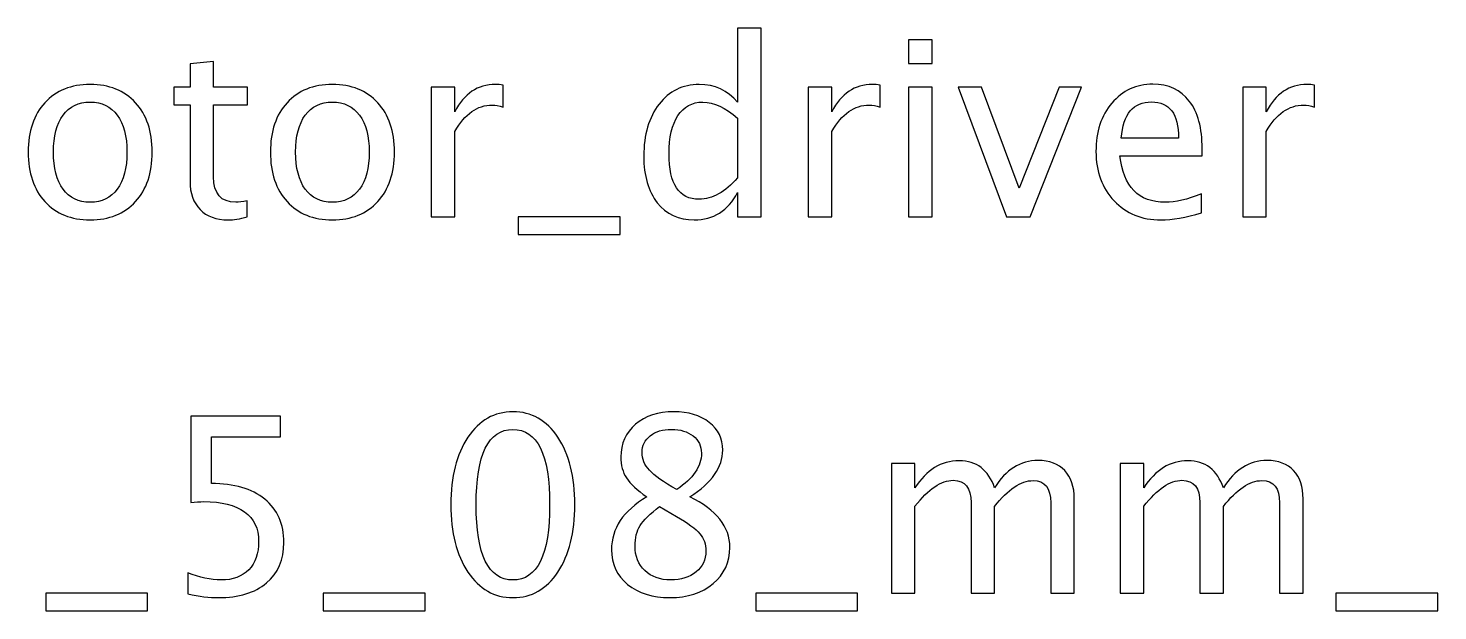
# Model space of a CAD drawing. Header units: centimetres. Extents: x -32.9 to 32.9, y -27.7 to 43.3.
# Drawn here: x 5.81 to 13.12, y -11.4 to -8.38 of the extents above; entities that cross this region are included whole.
import ezdxf

# ---------------------------------------------------------------- set-up
doc = ezdxf.new("R2010")
doc.units = ezdxf.units.CM
doc.header["$MEASUREMENT"] = 0
doc.layers.add('Layer 1', color=7, linetype='Continuous')

msp = doc.modelspace()

# ---------------------------------------------------------------- linework, layer by layer
at = {"layer": 'Layer 1'}
for points, knots in [([(9.48784, -9.36005), (9.48784, -9.36005), (9.48784, -9.23368), (9.48784, -9.23368), (9.48784, -9.23368), (9.4381, -9.32809), (9.36317, -9.37529), (9.26305, -9.37529), (9.26305, -9.37529), (9.18177, -9.37529), (9.11785, -9.34587), (9.07128, -9.28681), (9.07128, -9.28681), (9.02471, -9.22776), (9.00143, -9.14711), (9.00143, -9.04488), (9.00143, -9.04488), (9.00143, -8.93312), (9.02789, -8.84316), (9.08059, -8.775), (9.08059, -8.775), (9.13351, -8.70706), (9.20294, -8.67298), (9.28909, -8.67298), (9.28909, -8.67298), (9.36888, -8.67298), (9.43535, -8.70346), (9.48784, -8.76463), (9.48784, -8.76463), (9.48784, -8.76463), (9.48784, -8.38088), (9.48784, -8.38088), (9.48784, -8.38088), (9.48784, -8.38088), (9.60976, -8.38088), (9.60976, -8.38088), (9.60976, -8.38088), (9.60976, -8.38088), (9.60976, -9.36005), (9.60976, -9.36005), (9.60976, -9.36005), (9.60976, -9.36005), (9.48784, -9.36005), (9.48784, -9.36005)], [0, 0, 0, 0, 0.0833333, 0.0833333, 0.0833333, 0.0833333, 0.1666667, 0.1666667, 0.1666667, 0.1666667, 0.25, 0.25, 0.25, 0.25, 0.3333333, 0.3333333, 0.3333333, 0.3333333, 0.4166667, 0.4166667, 0.4166667, 0.4166667, 0.5, 0.5, 0.5, 0.5, 0.5833333, 0.5833333, 0.5833333, 0.5833333, 0.6666667, 0.6666667, 0.6666667, 0.6666667, 0.75, 0.75, 0.75, 0.75, 0.8333333, 0.8333333, 0.8333333, 0.8333333, 1, 1, 1, 1]), ([(10.37366, -8.56376), (10.37366, -8.56376), (10.37366, -8.44184), (10.37366, -8.44184), (10.37366, -8.44184), (10.37366, -8.44184), (10.49558, -8.44184), (10.49558, -8.44184), (10.49558, -8.44184), (10.49558, -8.44184), (10.49558, -8.56376), (10.49558, -8.56376), (10.49558, -8.56376), (10.49558, -8.56376), (10.37366, -8.56376), (10.37366, -8.56376)], [0, 0, 0, 0, 0.2, 0.2, 0.2, 0.2, 0.4, 0.4, 0.4, 0.4, 0.6, 0.6, 0.6, 0.6, 1, 1, 1, 1]), ([(6.94594, -9.35984), (6.90826, -9.37021), (6.87546, -9.37529), (6.84773, -9.37529), (6.84773, -9.37529), (6.7855, -9.37529), (6.73703, -9.35751), (6.70231, -9.32195), (6.70231, -9.32195), (6.66739, -9.28639), (6.65003, -9.23707), (6.65003, -9.17378), (6.65003, -9.17378), (6.65003, -9.17378), (6.65003, -8.77839), (6.65003, -8.77839), (6.65003, -8.77839), (6.65003, -8.77839), (6.56579, -8.77839), (6.56579, -8.77839), (6.56579, -8.77839), (6.56579, -8.77839), (6.56579, -8.68695), (6.56579, -8.68695), (6.56579, -8.68695), (6.56579, -8.68695), (6.65003, -8.68695), (6.65003, -8.68695), (6.65003, -8.68695), (6.65003, -8.68695), (6.65003, -8.56524), (6.65003, -8.56524), (6.65003, -8.56524), (6.65003, -8.56524), (6.77195, -8.5536), (6.77195, -8.5536), (6.77195, -8.5536), (6.77195, -8.5536), (6.77195, -8.68695), (6.77195, -8.68695), (6.77195, -8.68695), (6.77195, -8.68695), (6.94848, -8.68695), (6.94848, -8.68695), (6.94848, -8.68695), (6.94848, -8.68695), (6.94848, -8.77839), (6.94848, -8.77839), (6.94848, -8.77839), (6.94848, -8.77839), (6.77195, -8.77839), (6.77195, -8.77839), (6.77195, -8.77839), (6.77195, -8.77839), (6.77195, -9.15177), (6.77195, -9.15177), (6.77195, -9.15177), (6.77195, -9.23982), (6.81026, -9.28385), (6.88667, -9.28385), (6.88667, -9.28385), (6.90297, -9.28385), (6.92266, -9.2811), (6.94594, -9.27581), (6.94594, -9.27581), (6.94594, -9.27581), (6.94594, -9.35984), (6.94594, -9.35984)], [0, 0, 0, 0, 0.0555556, 0.0555556, 0.0555556, 0.0555556, 0.1111111, 0.1111111, 0.1111111, 0.1111111, 0.1666667, 0.1666667, 0.1666667, 0.1666667, 0.2222222, 0.2222222, 0.2222222, 0.2222222, 0.2777778, 0.2777778, 0.2777778, 0.2777778, 0.3333333, 0.3333333, 0.3333333, 0.3333333, 0.3888889, 0.3888889, 0.3888889, 0.3888889, 0.4444444, 0.4444444, 0.4444444, 0.4444444, 0.5, 0.5, 0.5, 0.5, 0.5555556, 0.5555556, 0.5555556, 0.5555556, 0.6111111, 0.6111111, 0.6111111, 0.6111111, 0.6666667, 0.6666667, 0.6666667, 0.6666667, 0.7222222, 0.7222222, 0.7222222, 0.7222222, 0.7777778, 0.7777778, 0.7777778, 0.7777778, 0.8333333, 0.8333333, 0.8333333, 0.8333333, 0.8888889, 0.8888889, 0.8888889, 0.8888889, 1, 1, 1, 1]), ([(6.13272, -9.37529), (6.03387, -9.37529), (5.95556, -9.34375), (5.89798, -9.28067), (5.89798, -9.28067), (5.8402, -9.2176), (5.81141, -9.13187), (5.81141, -9.02371), (5.81141, -9.02371), (5.81141, -8.91576), (5.8402, -8.83025), (5.89798, -8.76738), (5.89798, -8.76738), (5.95556, -8.70452), (6.03387, -8.67298), (6.13272, -8.67298), (6.13272, -8.67298), (6.23157, -8.67298), (6.30989, -8.70452), (6.36746, -8.76738), (6.36746, -8.76738), (6.42524, -8.83025), (6.45403, -8.91576), (6.45403, -9.02371), (6.45403, -9.02371), (6.45403, -9.13187), (6.42524, -9.2176), (6.36746, -9.28067), (6.36746, -9.28067), (6.30989, -9.34375), (6.23157, -9.37529), (6.13272, -9.37529)], [0, 0, 0, 0, 0.1111111, 0.1111111, 0.1111111, 0.1111111, 0.2222222, 0.2222222, 0.2222222, 0.2222222, 0.3333333, 0.3333333, 0.3333333, 0.3333333, 0.4444444, 0.4444444, 0.4444444, 0.4444444, 0.5555556, 0.5555556, 0.5555556, 0.5555556, 0.6666667, 0.6666667, 0.6666667, 0.6666667, 0.7777778, 0.7777778, 0.7777778, 0.7777778, 1, 1, 1, 1]), ([(7.3879, -9.37529), (7.28905, -9.37529), (7.21074, -9.34375), (7.15316, -9.28067), (7.15316, -9.28067), (7.09538, -9.2176), (7.06659, -9.13187), (7.06659, -9.02371), (7.06659, -9.02371), (7.06659, -8.91576), (7.09538, -8.83025), (7.15316, -8.76738), (7.15316, -8.76738), (7.21074, -8.70452), (7.28905, -8.67298), (7.3879, -8.67298), (7.3879, -8.67298), (7.48675, -8.67298), (7.56507, -8.70452), (7.62264, -8.76738), (7.62264, -8.76738), (7.68042, -8.83025), (7.70921, -8.91576), (7.70921, -9.02371), (7.70921, -9.02371), (7.70921, -9.13187), (7.68042, -9.2176), (7.62264, -9.28067), (7.62264, -9.28067), (7.56507, -9.34375), (7.48675, -9.37529), (7.3879, -9.37529)], [0, 0, 0, 0, 0.1111111, 0.1111111, 0.1111111, 0.1111111, 0.2222222, 0.2222222, 0.2222222, 0.2222222, 0.3333333, 0.3333333, 0.3333333, 0.3333333, 0.4444444, 0.4444444, 0.4444444, 0.4444444, 0.5555556, 0.5555556, 0.5555556, 0.5555556, 0.6666667, 0.6666667, 0.6666667, 0.6666667, 0.7777778, 0.7777778, 0.7777778, 0.7777778, 1, 1, 1, 1]), ([(7.90013, -9.36005), (7.90013, -9.36005), (7.90013, -8.68695), (7.90013, -8.68695), (7.90013, -8.68695), (7.90013, -8.68695), (8.02205, -8.68695), (8.02205, -8.68695), (8.02205, -8.68695), (8.02205, -8.68695), (8.02205, -8.81416), (8.02205, -8.81416), (8.02205, -8.81416), (8.07052, -8.71997), (8.1408, -8.67298), (8.23308, -8.67298), (8.23308, -8.67298), (8.24557, -8.67298), (8.25869, -8.67404), (8.27224, -8.67615), (8.27224, -8.67615), (8.27224, -8.67615), (8.27224, -8.79024), (8.27224, -8.79024), (8.27224, -8.79024), (8.25107, -8.78326), (8.23245, -8.77966), (8.21636, -8.77966), (8.21636, -8.77966), (8.13889, -8.77966), (8.07412, -8.82538), (8.02205, -8.91703), (8.02205, -8.91703), (8.02205, -8.91703), (8.02205, -9.36005), (8.02205, -9.36005), (8.02205, -9.36005), (8.02205, -9.36005), (7.90013, -9.36005), (7.90013, -9.36005)], [0, 0, 0, 0, 0.0909091, 0.0909091, 0.0909091, 0.0909091, 0.1818182, 0.1818182, 0.1818182, 0.1818182, 0.2727273, 0.2727273, 0.2727273, 0.2727273, 0.3636364, 0.3636364, 0.3636364, 0.3636364, 0.4545455, 0.4545455, 0.4545455, 0.4545455, 0.5454545, 0.5454545, 0.5454545, 0.5454545, 0.6363636, 0.6363636, 0.6363636, 0.6363636, 0.7272727, 0.7272727, 0.7272727, 0.7272727, 0.8181818, 0.8181818, 0.8181818, 0.8181818, 1, 1, 1, 1]), ([(9.85402, -9.36005), (9.85402, -9.36005), (9.85402, -8.68695), (9.85402, -8.68695), (9.85402, -8.68695), (9.85402, -8.68695), (9.97594, -8.68695), (9.97594, -8.68695), (9.97594, -8.68695), (9.97594, -8.68695), (9.97594, -8.81416), (9.97594, -8.81416), (9.97594, -8.81416), (10.02441, -8.71997), (10.09469, -8.67298), (10.18697, -8.67298), (10.18697, -8.67298), (10.19946, -8.67298), (10.21258, -8.67404), (10.22613, -8.67615), (10.22613, -8.67615), (10.22613, -8.67615), (10.22613, -8.79024), (10.22613, -8.79024), (10.22613, -8.79024), (10.20496, -8.78326), (10.18634, -8.77966), (10.17025, -8.77966), (10.17025, -8.77966), (10.09278, -8.77966), (10.02801, -8.82538), (9.97594, -8.91703), (9.97594, -8.91703), (9.97594, -8.91703), (9.97594, -9.36005), (9.97594, -9.36005), (9.97594, -9.36005), (9.97594, -9.36005), (9.85402, -9.36005), (9.85402, -9.36005)], [0, 0, 0, 0, 0.0909091, 0.0909091, 0.0909091, 0.0909091, 0.1818182, 0.1818182, 0.1818182, 0.1818182, 0.2727273, 0.2727273, 0.2727273, 0.2727273, 0.3636364, 0.3636364, 0.3636364, 0.3636364, 0.4545455, 0.4545455, 0.4545455, 0.4545455, 0.5454545, 0.5454545, 0.5454545, 0.5454545, 0.6363636, 0.6363636, 0.6363636, 0.6363636, 0.7272727, 0.7272727, 0.7272727, 0.7272727, 0.8181818, 0.8181818, 0.8181818, 0.8181818, 1, 1, 1, 1]), ([(10.37366, -9.36005), (10.37366, -9.36005), (10.37366, -8.68695), (10.37366, -8.68695), (10.37366, -8.68695), (10.37366, -8.68695), (10.49558, -8.68695), (10.49558, -8.68695), (10.49558, -8.68695), (10.49558, -8.68695), (10.49558, -9.36005), (10.49558, -9.36005), (10.49558, -9.36005), (10.49558, -9.36005), (10.37366, -9.36005), (10.37366, -9.36005)], [0, 0, 0, 0, 0.2, 0.2, 0.2, 0.2, 0.4, 0.4, 0.4, 0.4, 0.6, 0.6, 0.6, 0.6, 1, 1, 1, 1]), ([(10.88081, -9.36005), (10.88081, -9.36005), (10.6302, -8.68695), (10.6302, -8.68695), (10.6302, -8.68695), (10.6302, -8.68695), (10.75212, -8.68695), (10.75212, -8.68695), (10.75212, -8.68695), (10.75212, -8.68695), (10.94749, -9.20998), (10.94749, -9.20998), (10.94749, -9.20998), (10.94749, -9.20998), (11.15429, -8.68695), (11.15429, -8.68695), (11.15429, -8.68695), (11.15429, -8.68695), (11.26901, -8.68695), (11.26901, -8.68695), (11.26901, -8.68695), (11.26901, -8.68695), (11.00295, -9.36005), (11.00295, -9.36005), (11.00295, -9.36005), (11.00295, -9.36005), (10.88081, -9.36005), (10.88081, -9.36005)], [0, 0, 0, 0, 0.125, 0.125, 0.125, 0.125, 0.25, 0.25, 0.25, 0.25, 0.375, 0.375, 0.375, 0.375, 0.5, 0.5, 0.5, 0.5, 0.625, 0.625, 0.625, 0.625, 0.75, 0.75, 0.75, 0.75, 1, 1, 1, 1]), ([(11.89195, -9.33846), (11.81004, -9.36301), (11.73997, -9.37529), (11.68155, -9.37529), (11.68155, -9.37529), (11.58186, -9.37529), (11.50079, -9.34227), (11.43835, -9.27644), (11.43835, -9.27644), (11.37591, -9.21061), (11.34458, -9.12531), (11.34458, -9.02032), (11.34458, -9.02032), (11.34458, -8.91851), (11.3721, -8.8349), (11.42734, -8.7695), (11.42734, -8.7695), (11.48259, -8.70431), (11.55328, -8.67171), (11.63943, -8.67171), (11.63943, -8.67171), (11.72092, -8.67171), (11.784, -8.70071), (11.82845, -8.7587), (11.82845, -8.7587), (11.8729, -8.8167), (11.89513, -8.89883), (11.89513, -9.0053), (11.89513, -9.0053), (11.89513, -9.0053), (11.89449, -9.04255), (11.89449, -9.04255), (11.89449, -9.04255), (11.89449, -9.04255), (11.46904, -9.04255), (11.46904, -9.04255), (11.46904, -9.04255), (11.48682, -9.20342), (11.56535, -9.28385), (11.70441, -9.28385), (11.70441, -9.28385), (11.75543, -9.28385), (11.81787, -9.26946), (11.89195, -9.24067), (11.89195, -9.24067), (11.89195, -9.24067), (11.89195, -9.33846), (11.89195, -9.33846)], [0, 0, 0, 0, 0.0769231, 0.0769231, 0.0769231, 0.0769231, 0.1538462, 0.1538462, 0.1538462, 0.1538462, 0.2307692, 0.2307692, 0.2307692, 0.2307692, 0.3076923, 0.3076923, 0.3076923, 0.3076923, 0.3846154, 0.3846154, 0.3846154, 0.3846154, 0.4615385, 0.4615385, 0.4615385, 0.4615385, 0.5384615, 0.5384615, 0.5384615, 0.5384615, 0.6153846, 0.6153846, 0.6153846, 0.6153846, 0.6923077, 0.6923077, 0.6923077, 0.6923077, 0.7692308, 0.7692308, 0.7692308, 0.7692308, 0.8461538, 0.8461538, 0.8461538, 0.8461538, 1, 1, 1, 1]), ([(12.10552, -9.36005), (12.10552, -9.36005), (12.10552, -8.68695), (12.10552, -8.68695), (12.10552, -8.68695), (12.10552, -8.68695), (12.22744, -8.68695), (12.22744, -8.68695), (12.22744, -8.68695), (12.22744, -8.68695), (12.22744, -8.81416), (12.22744, -8.81416), (12.22744, -8.81416), (12.27591, -8.71997), (12.34619, -8.67298), (12.43847, -8.67298), (12.43847, -8.67298), (12.45096, -8.67298), (12.46408, -8.67404), (12.47763, -8.67615), (12.47763, -8.67615), (12.47763, -8.67615), (12.47763, -8.79024), (12.47763, -8.79024), (12.47763, -8.79024), (12.45646, -8.78326), (12.43784, -8.77966), (12.42175, -8.77966), (12.42175, -8.77966), (12.34428, -8.77966), (12.27951, -8.82538), (12.22744, -8.91703), (12.22744, -8.91703), (12.22744, -8.91703), (12.22744, -9.36005), (12.22744, -9.36005), (12.22744, -9.36005), (12.22744, -9.36005), (12.10552, -9.36005), (12.10552, -9.36005)], [0, 0, 0, 0, 0.0909091, 0.0909091, 0.0909091, 0.0909091, 0.1818182, 0.1818182, 0.1818182, 0.1818182, 0.2727273, 0.2727273, 0.2727273, 0.2727273, 0.3636364, 0.3636364, 0.3636364, 0.3636364, 0.4545455, 0.4545455, 0.4545455, 0.4545455, 0.5454545, 0.5454545, 0.5454545, 0.5454545, 0.6363636, 0.6363636, 0.6363636, 0.6363636, 0.7272727, 0.7272727, 0.7272727, 0.7272727, 0.8181818, 0.8181818, 0.8181818, 0.8181818, 1, 1, 1, 1]), ([(6.13251, -9.28385), (6.19283, -9.28385), (6.23982, -9.2612), (6.27327, -9.21569), (6.27327, -9.21569), (6.3065, -9.1704), (6.32322, -9.10626), (6.32322, -9.02371), (6.32322, -9.02371), (6.32322, -8.94137), (6.3065, -8.87745), (6.27327, -8.83215), (6.27327, -8.83215), (6.23982, -8.78707), (6.19283, -8.76442), (6.13251, -8.76442), (6.13251, -8.76442), (6.07197, -8.76442), (6.02498, -8.78707), (5.99196, -8.83215), (5.99196, -8.83215), (5.95873, -8.87745), (5.94222, -8.94137), (5.94222, -9.02371), (5.94222, -9.02371), (5.94222, -9.10626), (5.95873, -9.1704), (5.99196, -9.21569), (5.99196, -9.21569), (6.02498, -9.2612), (6.07197, -9.28385), (6.13251, -9.28385)], [0, 0, 0, 0, 0.1111111, 0.1111111, 0.1111111, 0.1111111, 0.2222222, 0.2222222, 0.2222222, 0.2222222, 0.3333333, 0.3333333, 0.3333333, 0.3333333, 0.4444444, 0.4444444, 0.4444444, 0.4444444, 0.5555556, 0.5555556, 0.5555556, 0.5555556, 0.6666667, 0.6666667, 0.6666667, 0.6666667, 0.7777778, 0.7777778, 0.7777778, 0.7777778, 1, 1, 1, 1]), ([(7.38769, -9.28385), (7.44801, -9.28385), (7.495, -9.2612), (7.52845, -9.21569), (7.52845, -9.21569), (7.56168, -9.1704), (7.5784, -9.10626), (7.5784, -9.02371), (7.5784, -9.02371), (7.5784, -8.94137), (7.56168, -8.87745), (7.52845, -8.83215), (7.52845, -8.83215), (7.495, -8.78707), (7.44801, -8.76442), (7.38769, -8.76442), (7.38769, -8.76442), (7.32715, -8.76442), (7.28016, -8.78707), (7.24714, -8.83215), (7.24714, -8.83215), (7.21391, -8.87745), (7.1974, -8.94137), (7.1974, -9.02371), (7.1974, -9.02371), (7.1974, -9.10626), (7.21391, -9.1704), (7.24714, -9.21569), (7.24714, -9.21569), (7.28016, -9.2612), (7.32715, -9.28385), (7.38769, -9.28385)], [0, 0, 0, 0, 0.1111111, 0.1111111, 0.1111111, 0.1111111, 0.2222222, 0.2222222, 0.2222222, 0.2222222, 0.3333333, 0.3333333, 0.3333333, 0.3333333, 0.4444444, 0.4444444, 0.4444444, 0.4444444, 0.5555556, 0.5555556, 0.5555556, 0.5555556, 0.6666667, 0.6666667, 0.6666667, 0.6666667, 0.7777778, 0.7777778, 0.7777778, 0.7777778, 1, 1, 1, 1]), ([(9.48784, -8.84803), (9.42455, -8.79236), (9.36465, -8.76442), (9.30792, -8.76442), (9.30792, -8.76442), (9.25204, -8.76442), (9.20886, -8.7877), (9.17817, -8.83448), (9.17817, -8.83448), (9.14748, -8.88105), (9.13224, -8.94709), (9.13224, -9.0326), (9.13224, -9.0326), (9.13224, -9.18987), (9.18431, -9.26861), (9.28866, -9.26861), (9.28866, -9.26861), (9.3564, -9.26861), (9.42286, -9.23157), (9.48784, -9.1577), (9.48784, -9.1577), (9.48784, -9.1577), (9.48784, -8.84803), (9.48784, -8.84803)], [0, 0, 0, 0, 0.1428571, 0.1428571, 0.1428571, 0.1428571, 0.2857143, 0.2857143, 0.2857143, 0.2857143, 0.4285714, 0.4285714, 0.4285714, 0.4285714, 0.5714286, 0.5714286, 0.5714286, 0.5714286, 0.7142857, 0.7142857, 0.7142857, 0.7142857, 1, 1, 1, 1]), ([(11.47539, -8.95111), (11.47539, -8.95111), (11.77257, -8.95111), (11.77257, -8.95111), (11.77257, -8.95111), (11.77257, -8.8258), (11.72579, -8.76315), (11.63245, -8.76315), (11.63245, -8.76315), (11.53847, -8.76315), (11.48619, -8.8258), (11.47539, -8.95111)], [0, 0, 0, 0, 0.25, 0.25, 0.25, 0.25, 0.5, 0.5, 0.5, 0.5, 1, 1, 1, 1]), ([(8.35119, -9.45149), (8.35119, -9.45149), (8.35119, -9.36005), (8.35119, -9.36005), (8.35119, -9.36005), (8.35119, -9.36005), (8.87951, -9.36005), (8.87951, -9.36005), (8.87951, -9.36005), (8.87951, -9.36005), (8.87951, -9.45149), (8.87951, -9.45149), (8.87951, -9.45149), (8.87951, -9.45149), (8.35119, -9.45149), (8.35119, -9.45149)], [0, 0, 0, 0, 0.2, 0.2, 0.2, 0.2, 0.4, 0.4, 0.4, 0.4, 0.6, 0.6, 0.6, 0.6, 1, 1, 1, 1]), ([(8.32315, -11.33448), (8.22684, -11.33448), (8.14916, -11.29024), (8.09032, -11.20198), (8.09032, -11.20198), (8.03126, -11.11371), (8.00184, -10.99729), (8.00184, -10.85251), (8.00184, -10.85251), (8.00184, -10.70773), (8.03126, -10.59132), (8.09032, -10.50305), (8.09032, -10.50305), (8.14916, -10.41479), (8.22684, -10.37055), (8.32315, -10.37055), (8.32315, -10.37055), (8.41988, -10.37055), (8.49756, -10.41458), (8.55641, -10.50263), (8.55641, -10.50263), (8.61504, -10.59068), (8.64446, -10.70731), (8.64446, -10.85251), (8.64446, -10.85251), (8.64446, -10.99729), (8.61504, -11.11371), (8.55641, -11.20198), (8.55641, -11.20198), (8.49756, -11.29024), (8.41988, -11.33448), (8.32315, -11.33448)], [0, 0, 0, 0, 0.1111111, 0.1111111, 0.1111111, 0.1111111, 0.2222222, 0.2222222, 0.2222222, 0.2222222, 0.3333333, 0.3333333, 0.3333333, 0.3333333, 0.4444444, 0.4444444, 0.4444444, 0.4444444, 0.5555556, 0.5555556, 0.5555556, 0.5555556, 0.6666667, 0.6666667, 0.6666667, 0.6666667, 0.7777778, 0.7777778, 0.7777778, 0.7777778, 1, 1, 1, 1]), ([(9.01699, -10.81187), (8.96661, -10.77674), (8.93148, -10.74414), (8.91179, -10.71387), (8.91179, -10.71387), (8.89211, -10.68382), (8.88237, -10.64741), (8.88237, -10.60486), (8.88237, -10.60486), (8.88237, -10.53544), (8.90777, -10.47892), (8.95836, -10.43553), (8.95836, -10.43553), (9.00916, -10.39214), (9.07541, -10.37055), (9.15711, -10.37055), (9.15711, -10.37055), (9.23247, -10.37055), (9.29364, -10.38896), (9.34042, -10.42579), (9.34042, -10.42579), (9.3872, -10.46241), (9.41069, -10.51025), (9.41069, -10.56888), (9.41069, -10.56888), (9.41069, -10.65778), (9.35375, -10.73885), (9.24009, -10.81187), (9.24009, -10.81187), (9.37831, -10.87961), (9.44752, -10.96703), (9.44752, -11.07413), (9.44752, -11.07413), (9.44752, -11.15054), (9.41852, -11.21298), (9.36074, -11.26167), (9.36074, -11.26167), (9.30295, -11.31014), (9.22866, -11.33448), (9.13764, -11.33448), (9.13764, -11.33448), (9.04684, -11.33448), (8.9736, -11.31162), (8.91772, -11.2659), (8.91772, -11.2659), (8.86205, -11.22039), (8.83411, -11.16028), (8.83411, -11.08598), (8.83411, -11.08598), (8.83411, -10.97592), (8.89507, -10.88469), (9.01699, -10.81187)], [0, 0, 0, 0, 0.0714286, 0.0714286, 0.0714286, 0.0714286, 0.1428571, 0.1428571, 0.1428571, 0.1428571, 0.2142857, 0.2142857, 0.2142857, 0.2142857, 0.2857143, 0.2857143, 0.2857143, 0.2857143, 0.3571429, 0.3571429, 0.3571429, 0.3571429, 0.4285714, 0.4285714, 0.4285714, 0.4285714, 0.5, 0.5, 0.5, 0.5, 0.5714286, 0.5714286, 0.5714286, 0.5714286, 0.6428571, 0.6428571, 0.6428571, 0.6428571, 0.7142857, 0.7142857, 0.7142857, 0.7142857, 0.7857143, 0.7857143, 0.7857143, 0.7857143, 0.8571429, 0.8571429, 0.8571429, 0.8571429, 1, 1, 1, 1]), ([(6.63871, -11.31543), (6.63871, -11.31543), (6.63871, -11.20621), (6.63871, -11.20621), (6.63871, -11.20621), (6.69946, -11.23076), (6.75703, -11.24304), (6.81207, -11.24304), (6.81207, -11.24304), (6.87218, -11.24304), (6.91959, -11.22526), (6.95409, -11.1897), (6.95409, -11.1897), (6.9886, -11.15414), (7.00574, -11.10524), (7.00574, -11.04301), (7.00574, -11.04301), (7.00574, -10.97613), (6.9814, -10.9249), (6.93272, -10.88956), (6.93272, -10.88956), (6.88403, -10.85421), (6.81355, -10.83664), (6.72147, -10.83664), (6.72147, -10.83664), (6.70009, -10.83664), (6.67745, -10.83812), (6.65395, -10.84108), (6.65395, -10.84108), (6.65395, -10.84108), (6.65395, -10.39341), (6.65395, -10.39341), (6.65395, -10.39341), (6.65395, -10.39341), (7.11877, -10.39341), (7.11877, -10.39341), (7.11877, -10.39341), (7.11877, -10.39341), (7.11877, -10.50009), (7.11877, -10.50009), (7.11877, -10.50009), (7.11877, -10.50009), (6.76063, -10.50009), (6.76063, -10.50009), (6.76063, -10.50009), (6.76063, -10.50009), (6.76063, -10.74266), (6.76063, -10.74266), (6.76063, -10.74266), (6.87874, -10.74266), (6.97082, -10.76975), (7.03707, -10.82394), (7.03707, -10.82394), (7.10332, -10.87791), (7.13655, -10.95284), (7.13655, -11.04873), (7.13655, -11.04873), (7.13655, -11.13805), (7.10649, -11.2079), (7.04638, -11.25849), (7.04638, -11.25849), (6.98627, -11.30908), (6.90329, -11.33448), (6.79746, -11.33448), (6.79746, -11.33448), (6.75026, -11.33448), (6.69734, -11.32813), (6.63871, -11.31543)], [0, 0, 0, 0, 0.0555556, 0.0555556, 0.0555556, 0.0555556, 0.1111111, 0.1111111, 0.1111111, 0.1111111, 0.1666667, 0.1666667, 0.1666667, 0.1666667, 0.2222222, 0.2222222, 0.2222222, 0.2222222, 0.2777778, 0.2777778, 0.2777778, 0.2777778, 0.3333333, 0.3333333, 0.3333333, 0.3333333, 0.3888889, 0.3888889, 0.3888889, 0.3888889, 0.4444444, 0.4444444, 0.4444444, 0.4444444, 0.5, 0.5, 0.5, 0.5, 0.5555556, 0.5555556, 0.5555556, 0.5555556, 0.6111111, 0.6111111, 0.6111111, 0.6111111, 0.6666667, 0.6666667, 0.6666667, 0.6666667, 0.7222222, 0.7222222, 0.7222222, 0.7222222, 0.7777778, 0.7777778, 0.7777778, 0.7777778, 0.8333333, 0.8333333, 0.8333333, 0.8333333, 0.8888889, 0.8888889, 0.8888889, 0.8888889, 1, 1, 1, 1]), ([(8.32294, -11.24304), (8.45015, -11.24304), (8.51365, -11.11286), (8.51365, -10.85251), (8.51365, -10.85251), (8.51365, -10.59216), (8.45015, -10.46199), (8.32294, -10.46199), (8.32294, -10.46199), (8.19615, -10.46199), (8.13265, -10.59216), (8.13265, -10.85251), (8.13265, -10.85251), (8.13265, -11.11286), (8.19615, -11.24304), (8.32294, -11.24304)], [0, 0, 0, 0, 0.2, 0.2, 0.2, 0.2, 0.4, 0.4, 0.4, 0.4, 0.6, 0.6, 0.6, 0.6, 1, 1, 1, 1]), ([(9.17193, -10.77356), (9.25744, -10.71705), (9.3002, -10.65439), (9.3002, -10.58518), (9.3002, -10.58518), (9.3002, -10.54814), (9.28581, -10.5185), (9.25723, -10.49586), (9.25723, -10.49586), (9.22845, -10.47321), (9.19098, -10.46199), (9.14463, -10.46199), (9.14463, -10.46199), (9.09975, -10.46199), (9.06313, -10.473), (9.03498, -10.49522), (9.03498, -10.49522), (9.00683, -10.51745), (8.99286, -10.54602), (8.99286, -10.58137), (8.99286, -10.58137), (8.99286, -10.61566), (9.00556, -10.64656), (9.03096, -10.67408), (9.03096, -10.67408), (9.05636, -10.70138), (9.10335, -10.73462), (9.17193, -10.77356)], [0, 0, 0, 0, 0.125, 0.125, 0.125, 0.125, 0.25, 0.25, 0.25, 0.25, 0.375, 0.375, 0.375, 0.375, 0.5, 0.5, 0.5, 0.5, 0.625, 0.625, 0.625, 0.625, 0.75, 0.75, 0.75, 0.75, 1, 1, 1, 1]), ([(10.28487, -11.31162), (10.28487, -11.31162), (10.28487, -10.63852), (10.28487, -10.63852), (10.28487, -10.63852), (10.28487, -10.63852), (10.40679, -10.63852), (10.40679, -10.63852), (10.40679, -10.63852), (10.40679, -10.63852), (10.40679, -10.76573), (10.40679, -10.76573), (10.40679, -10.76573), (10.46627, -10.67154), (10.54247, -10.62455), (10.63581, -10.62455), (10.63581, -10.62455), (10.72577, -10.62455), (10.78694, -10.67154), (10.81954, -10.76573), (10.81954, -10.76573), (10.87733, -10.67069), (10.95268, -10.62328), (11.04518, -10.62328), (11.04518, -10.62328), (11.10423, -10.62328), (11.15016, -10.64064), (11.18297, -10.67556), (11.18297, -10.67556), (11.21578, -10.71049), (11.23229, -10.75938), (11.23229, -10.82225), (11.23229, -10.82225), (11.23229, -10.82225), (11.23229, -11.31162), (11.23229, -11.31162), (11.23229, -11.31162), (11.23229, -11.31162), (11.11037, -11.31162), (11.11037, -11.31162), (11.11037, -11.31162), (11.11037, -11.31162), (11.11037, -10.84235), (11.11037, -10.84235), (11.11037, -10.84235), (11.11037, -10.76573), (11.07989, -10.72742), (11.01893, -10.72742), (11.01893, -10.72742), (10.95564, -10.72742), (10.88918, -10.77208), (10.81954, -10.86162), (10.81954, -10.86162), (10.81954, -10.86162), (10.81954, -11.31162), (10.81954, -11.31162), (10.81954, -11.31162), (10.81954, -11.31162), (10.69762, -11.31162), (10.69762, -11.31162), (10.69762, -11.31162), (10.69762, -11.31162), (10.69762, -10.84193), (10.69762, -10.84193), (10.69762, -10.84193), (10.69762, -10.76467), (10.66672, -10.72615), (10.6047, -10.72615), (10.6047, -10.72615), (10.5431, -10.72615), (10.47706, -10.77102), (10.40679, -10.86098), (10.40679, -10.86098), (10.40679, -10.86098), (10.40679, -11.31162), (10.40679, -11.31162), (10.40679, -11.31162), (10.40679, -11.31162), (10.28487, -11.31162), (10.28487, -11.31162)], [0, 0, 0, 0, 0.047619, 0.047619, 0.047619, 0.047619, 0.0952381, 0.0952381, 0.0952381, 0.0952381, 0.1428571, 0.1428571, 0.1428571, 0.1428571, 0.1904762, 0.1904762, 0.1904762, 0.1904762, 0.2380952, 0.2380952, 0.2380952, 0.2380952, 0.2857143, 0.2857143, 0.2857143, 0.2857143, 0.3333333, 0.3333333, 0.3333333, 0.3333333, 0.3809524, 0.3809524, 0.3809524, 0.3809524, 0.4285714, 0.4285714, 0.4285714, 0.4285714, 0.4761905, 0.4761905, 0.4761905, 0.4761905, 0.5238095, 0.5238095, 0.5238095, 0.5238095, 0.5714286, 0.5714286, 0.5714286, 0.5714286, 0.6190476, 0.6190476, 0.6190476, 0.6190476, 0.6666667, 0.6666667, 0.6666667, 0.6666667, 0.7142857, 0.7142857, 0.7142857, 0.7142857, 0.7619048, 0.7619048, 0.7619048, 0.7619048, 0.8095238, 0.8095238, 0.8095238, 0.8095238, 0.8571429, 0.8571429, 0.8571429, 0.8571429, 0.9047619, 0.9047619, 0.9047619, 0.9047619, 1, 1, 1, 1]), ([(11.47063, -11.31162), (11.47063, -11.31162), (11.47063, -10.63852), (11.47063, -10.63852), (11.47063, -10.63852), (11.47063, -10.63852), (11.59255, -10.63852), (11.59255, -10.63852), (11.59255, -10.63852), (11.59255, -10.63852), (11.59255, -10.76573), (11.59255, -10.76573), (11.59255, -10.76573), (11.65203, -10.67154), (11.72823, -10.62455), (11.82157, -10.62455), (11.82157, -10.62455), (11.91153, -10.62455), (11.9727, -10.67154), (12.0053, -10.76573), (12.0053, -10.76573), (12.06309, -10.67069), (12.13844, -10.62328), (12.23094, -10.62328), (12.23094, -10.62328), (12.28999, -10.62328), (12.33592, -10.64064), (12.36873, -10.67556), (12.36873, -10.67556), (12.40154, -10.71049), (12.41805, -10.75938), (12.41805, -10.82225), (12.41805, -10.82225), (12.41805, -10.82225), (12.41805, -11.31162), (12.41805, -11.31162), (12.41805, -11.31162), (12.41805, -11.31162), (12.29613, -11.31162), (12.29613, -11.31162), (12.29613, -11.31162), (12.29613, -11.31162), (12.29613, -10.84235), (12.29613, -10.84235), (12.29613, -10.84235), (12.29613, -10.76573), (12.26565, -10.72742), (12.20469, -10.72742), (12.20469, -10.72742), (12.1414, -10.72742), (12.07494, -10.77208), (12.0053, -10.86162), (12.0053, -10.86162), (12.0053, -10.86162), (12.0053, -11.31162), (12.0053, -11.31162), (12.0053, -11.31162), (12.0053, -11.31162), (11.88338, -11.31162), (11.88338, -11.31162), (11.88338, -11.31162), (11.88338, -11.31162), (11.88338, -10.84193), (11.88338, -10.84193), (11.88338, -10.84193), (11.88338, -10.76467), (11.85248, -10.72615), (11.79046, -10.72615), (11.79046, -10.72615), (11.72886, -10.72615), (11.66282, -10.77102), (11.59255, -10.86098), (11.59255, -10.86098), (11.59255, -10.86098), (11.59255, -11.31162), (11.59255, -11.31162), (11.59255, -11.31162), (11.59255, -11.31162), (11.47063, -11.31162), (11.47063, -11.31162)], [0, 0, 0, 0, 0.047619, 0.047619, 0.047619, 0.047619, 0.0952381, 0.0952381, 0.0952381, 0.0952381, 0.1428571, 0.1428571, 0.1428571, 0.1428571, 0.1904762, 0.1904762, 0.1904762, 0.1904762, 0.2380952, 0.2380952, 0.2380952, 0.2380952, 0.2857143, 0.2857143, 0.2857143, 0.2857143, 0.3333333, 0.3333333, 0.3333333, 0.3333333, 0.3809524, 0.3809524, 0.3809524, 0.3809524, 0.4285714, 0.4285714, 0.4285714, 0.4285714, 0.4761905, 0.4761905, 0.4761905, 0.4761905, 0.5238095, 0.5238095, 0.5238095, 0.5238095, 0.5714286, 0.5714286, 0.5714286, 0.5714286, 0.6190476, 0.6190476, 0.6190476, 0.6190476, 0.6666667, 0.6666667, 0.6666667, 0.6666667, 0.7142857, 0.7142857, 0.7142857, 0.7142857, 0.7619048, 0.7619048, 0.7619048, 0.7619048, 0.8095238, 0.8095238, 0.8095238, 0.8095238, 0.8571429, 0.8571429, 0.8571429, 0.8571429, 0.9047619, 0.9047619, 0.9047619, 0.9047619, 1, 1, 1, 1]), ([(9.08345, -10.8614), (9.03392, -10.8995), (9.00027, -10.93274), (8.98249, -10.9611), (8.98249, -10.9611), (8.96492, -10.98946), (8.95603, -11.0246), (8.95603, -11.06693), (8.95603, -11.06693), (8.95603, -11.11943), (8.97296, -11.16197), (9.00704, -11.19436), (9.00704, -11.19436), (9.04112, -11.22674), (9.08578, -11.24304), (9.14145, -11.24304), (9.14145, -11.24304), (9.195, -11.24304), (9.23861, -11.22928), (9.27226, -11.20155), (9.27226, -11.20155), (9.30613, -11.17382), (9.32306, -11.13784), (9.32306, -11.0936), (9.32306, -11.0936), (9.32306, -11.05804), (9.31269, -11.02777), (9.29173, -11.00322), (9.29173, -11.00322), (9.27078, -10.97867), (9.23035, -10.94861), (9.17045, -10.91305), (9.17045, -10.91305), (9.17045, -10.91305), (9.08345, -10.8614), (9.08345, -10.8614)], [0, 0, 0, 0, 0.1, 0.1, 0.1, 0.1, 0.2, 0.2, 0.2, 0.2, 0.3, 0.3, 0.3, 0.3, 0.4, 0.4, 0.4, 0.4, 0.5, 0.5, 0.5, 0.5, 0.6, 0.6, 0.6, 0.6, 0.7, 0.7, 0.7, 0.7, 0.8, 0.8, 0.8, 0.8, 1, 1, 1, 1]), ([(5.90211, -11.40306), (5.90211, -11.40306), (5.90211, -11.31162), (5.90211, -11.31162), (5.90211, -11.31162), (5.90211, -11.31162), (6.43043, -11.31162), (6.43043, -11.31162), (6.43043, -11.31162), (6.43043, -11.31162), (6.43043, -11.40306), (6.43043, -11.40306), (6.43043, -11.40306), (6.43043, -11.40306), (5.90211, -11.40306), (5.90211, -11.40306)], [0, 0, 0, 0, 0.2, 0.2, 0.2, 0.2, 0.4, 0.4, 0.4, 0.4, 0.6, 0.6, 0.6, 0.6, 1, 1, 1, 1]), ([(7.34017, -11.40306), (7.34017, -11.40306), (7.34017, -11.31162), (7.34017, -11.31162), (7.34017, -11.31162), (7.34017, -11.31162), (7.86849, -11.31162), (7.86849, -11.31162), (7.86849, -11.31162), (7.86849, -11.31162), (7.86849, -11.40306), (7.86849, -11.40306), (7.86849, -11.40306), (7.86849, -11.40306), (7.34017, -11.40306), (7.34017, -11.40306)], [0, 0, 0, 0, 0.2, 0.2, 0.2, 0.2, 0.4, 0.4, 0.4, 0.4, 0.6, 0.6, 0.6, 0.6, 1, 1, 1, 1]), ([(9.58129, -11.40306), (9.58129, -11.40306), (9.58129, -11.31162), (9.58129, -11.31162), (9.58129, -11.31162), (9.58129, -11.31162), (10.10961, -11.31162), (10.10961, -11.31162), (10.10961, -11.31162), (10.10961, -11.31162), (10.10961, -11.40306), (10.10961, -11.40306), (10.10961, -11.40306), (10.10961, -11.40306), (9.58129, -11.40306), (9.58129, -11.40306)], [0, 0, 0, 0, 0.2, 0.2, 0.2, 0.2, 0.4, 0.4, 0.4, 0.4, 0.6, 0.6, 0.6, 0.6, 1, 1, 1, 1]), ([(12.58781, -11.40306), (12.58781, -11.40306), (12.58781, -11.31162), (12.58781, -11.31162), (12.58781, -11.31162), (12.58781, -11.31162), (13.11613, -11.31162), (13.11613, -11.31162), (13.11613, -11.31162), (13.11613, -11.31162), (13.11613, -11.40306), (13.11613, -11.40306), (13.11613, -11.40306), (13.11613, -11.40306), (12.58781, -11.40306), (12.58781, -11.40306)], [0, 0, 0, 0, 0.2, 0.2, 0.2, 0.2, 0.4, 0.4, 0.4, 0.4, 0.6, 0.6, 0.6, 0.6, 1, 1, 1, 1])]:
    msp.add_open_spline(points, degree=3, knots=knots, dxfattribs=at)

doc.saveas('drawing.dxf')
